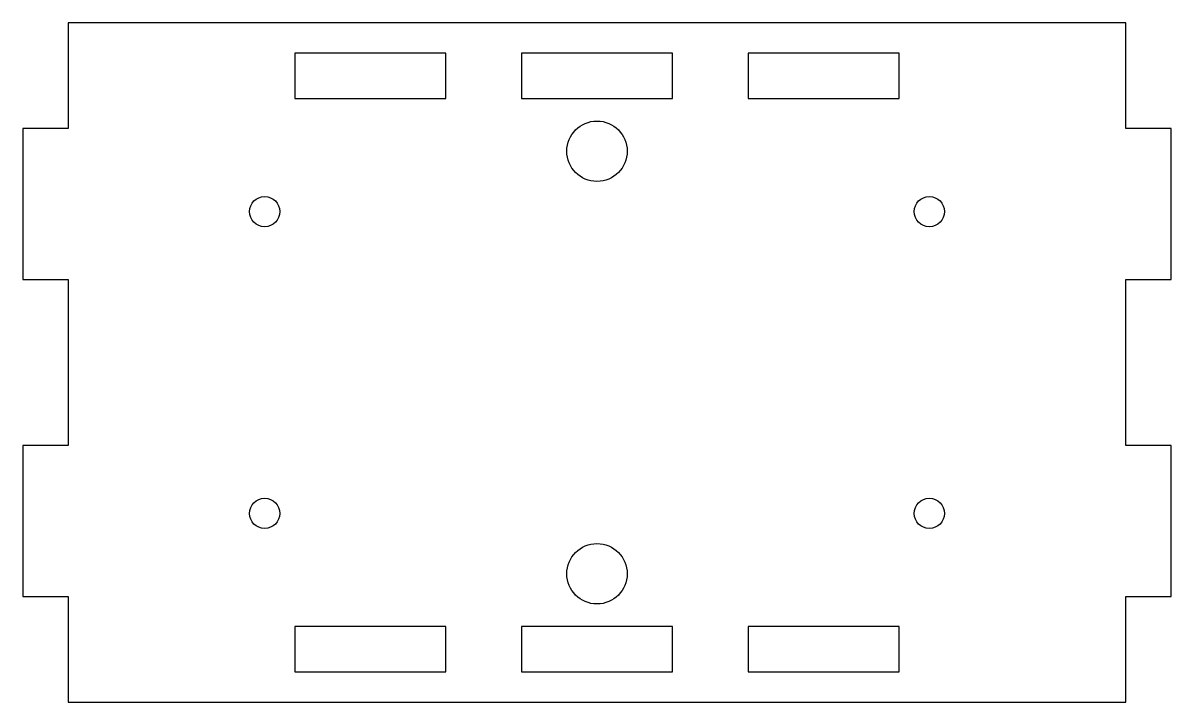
# Model space of a CAD drawing. Header units: millimetres. Extents: x -38 to 38, y -22.5 to 22.5.
import ezdxf

# ---------------------------------------------------------------- set-up
doc = ezdxf.new("R2010")
doc.units = ezdxf.units.MM

msp = doc.modelspace()

# ---------------------------------------------------------------- linework, layer by layer
at = {"color": 7, "linetype": 'Continuous', "lineweight": 25}
for p, q in [((35, 22.5), (-35, 22.5)), ((-35, 22.5), (-35, 15.5)), ((35, 15.5), (35, 22.5)), ((-20, 20.5), (-20, 17.5)), ((-10, 20.5), (-20, 20.5)), ((-10, 17.5), (-10, 20.5)), ((-5, 20.5), (-5, 17.5)), ((5, 20.5), (-5, 20.5)), ((5, 17.5), (5, 20.5)), ((10, 20.5), (10, 17.5)), ((20, 20.5), (10, 20.5)), ((20, 17.5), (20, 20.5)), ((-20, 17.5), (-10, 17.5)), ((-5, 17.5), (5, 17.5)), ((10, 17.5), (20, 17.5)), ((-35, 15.5), (-38, 15.5)), ((-38, 15.5), (-38, 5.5)), ((38, 15.5), (35, 15.5)), ((38, 5.5), (38, 15.5)), ((-38, 5.5), (-35, 5.5)), ((-35, 5.5), (-35, -5.5)), ((35, -5.5), (35, 5.5)), ((35, 5.5), (38, 5.5)), ((-35, -5.5), (-38, -5.5)), ((-38, -5.5), (-38, -15.5)), ((38, -5.5), (35, -5.5)), ((38, -15.5), (38, -5.5)), ((-38, -15.5), (-35, -15.5)), ((-35, -15.5), (-35, -22.5)), ((35, -22.5), (35, -15.5)), ((35, -15.5), (38, -15.5)), ((-20, -17.5), (-20, -20.5)), ((-10, -17.5), (-20, -17.5)), ((-10, -20.5), (-10, -17.5)), ((-5, -17.5), (-5, -20.5)), ((5, -17.5), (-5, -17.5)), ((5, -20.5), (5, -17.5)), ((10, -17.5), (10, -20.5)), ((20, -17.5), (10, -17.5)), ((20, -20.5), (20, -17.5)), ((-20, -20.5), (-10, -20.5)), ((-5, -20.5), (5, -20.5)), ((10, -20.5), (20, -20.5)), ((-35, -22.5), (35, -22.5))]:
    msp.add_line(p, q, dxfattribs=at)
for centre, radius in [((0, 14), 2), ((-22, 10), 1), ((22, 10), 1), ((-22, -10), 1), ((22, -10), 1), ((0, -14), 2)]:
    msp.add_circle(centre, radius, dxfattribs=at)

doc.saveas('drawing.dxf')
